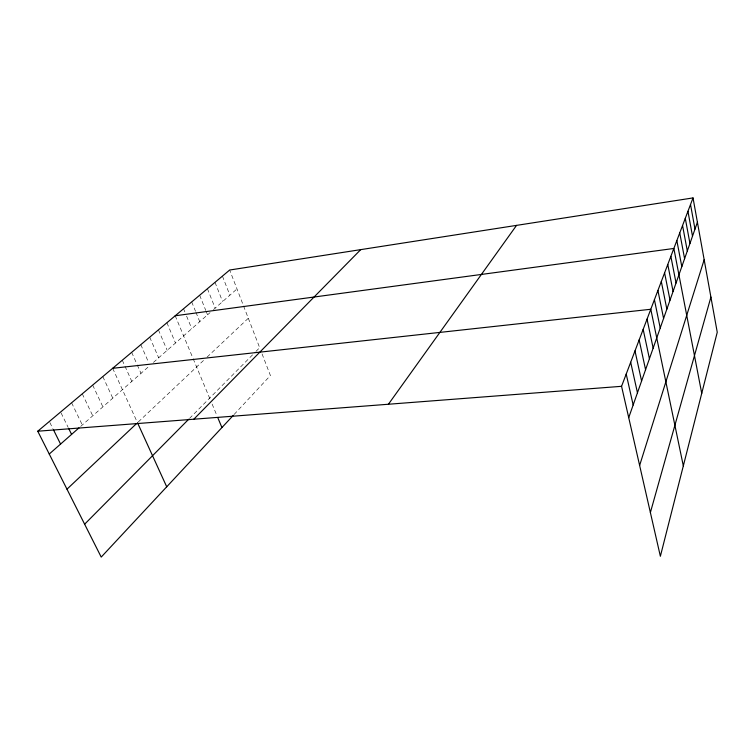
<?xml version="1.0" encoding="UTF-8"?>
<svg xmlns="http://www.w3.org/2000/svg" width="755" height="755" viewBox="0 0 755 755"><rect width="100%" height="100%" fill="white"/><g stroke="black" fill="none" stroke-linecap="round" stroke-linejoin="round"><path stroke-width="0.57" stroke-dasharray="3.77 2.83" d="M234.154 414.429L270.413 375.518L261.674 352.878M189.496 418.44L255.218 352.17M255.954 351.415L259.663 347.677L229.68 270.026M138.316 421.932L204.511 359.522M207.087 357.096L248.301 318.251M80.653 426.424L149.122 366.203M153.425 362.419L210.088 312.589M213.467 309.616L236.985 288.939M49.858 422.507L52.916 428.67M61.127 413.023L68.101 427.273M71.602 402.783L82.295 424.971M82.276 393.817L92.723 415.797M92.676 385.088L102.888 406.87M102.803 376.585L112.778 398.168M112.674 368.298L137.032 421.715M122.282 360.22L131.823 381.417M131.663 352.349L136.797 363.901M137.259 364.948L140.996 373.357M140.798 344.667L148.565 362.362M149.716 337.183L158.663 357.813M158.418 329.869L167.176 350.329M166.912 322.734L175.49 343.015M175.207 315.769L192.317 356.709M193.176 358.757L210.456 400.112M212.117 404.067L217.044 415.873M183.55 308.767L184.852 311.909M186.579 316.109L191.779 328.689M191.695 301.925L195.517 311.277M195.941 312.315L199.754 321.677M199.65 295.243L205.794 310.475M206.228 311.56L207.549 314.826M207.417 288.721L215.166 308.125M215.005 282.351L222.602 301.585M222.432 276.113L229.869 295.186"/><path stroke-width="1.13" d="M650.385 512.541L710.908 297.102M639.636 465.439L704.17 259.711M628.717 417.638L697.412 222.225M693.024 197.914L717.25 332.266L660.37 556.284L621.563 386.315L693.024 197.914L229.68 270.026L37.75 431.218L101.217 557.086L233.352 415.297M388.419 404.246L516.543 225.386M193.818 419.214L360.72 249.631M84.636 524.197L188.703 419.242M66.978 489.174L136.646 423.508M49.254 454.029L79.001 427.868M175.207 315.769L673.856 248.461L701.735 393.364M112.674 368.298L650.791 309.267L683.322 465.882M37.75 431.218L621.563 386.315M53.426 429.699L60.57 444.082M68.592 428.293L71.583 434.399M137.486 422.706L166.713 486.796M217.865 417.836L221.923 427.547M626.216 374.074L633.162 404.991M630.689 362.277L637.456 392.798M634.993 350.905L641.59 381.039M639.155 339.939L645.572 369.686M643.166 329.359L649.423 358.729M647.044 319.139L653.151 348.149M654.415 299.716L660.219 328.01M657.916 290.477L663.588 318.431M661.314 281.539L666.854 309.154M664.598 272.876L670.015 300.169M667.779 264.486L673.073 291.458M670.865 256.351L676.046 283.012M676.848 240.581L681.803 266.619M679.745 232.936L684.596 258.672M682.558 225.518L687.314 250.953M685.285 218.318L689.947 243.459M687.947 211.315L692.505 236.183M690.523 204.52L694.987 229.105"/></g></svg>
